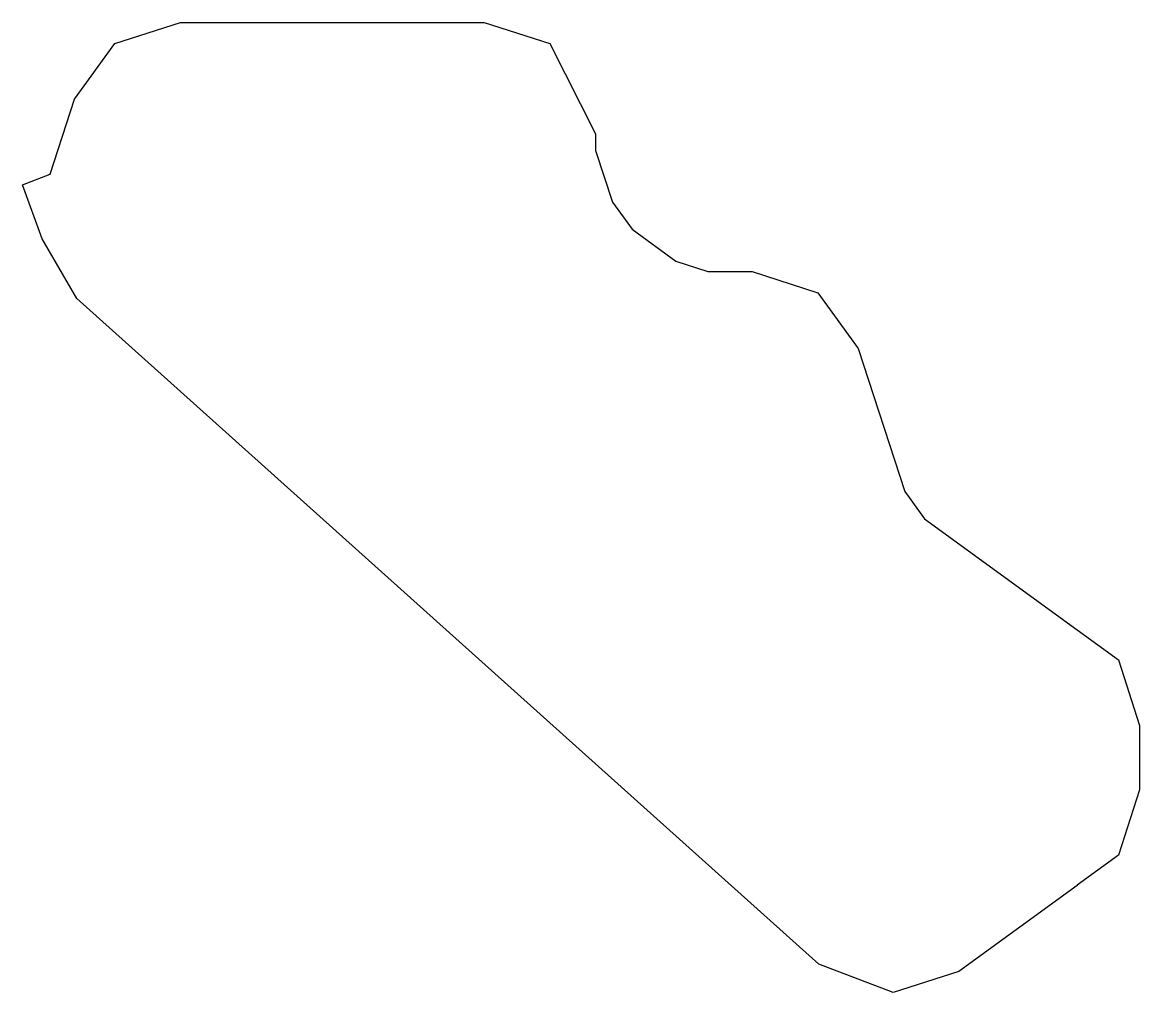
# Model space of a CAD drawing. Header units: millimetres. Extents: x 212 to 262.2, y 1.4 to 45.
import ezdxf

# ---------------------------------------------------------------- set-up
doc = ezdxf.new("R2010")
doc.units = ezdxf.units.MM

msp = doc.modelspace()

# ---------------------------------------------------------------- linework, layer by layer
at = {"flags": 128}
msp.add_lwpolyline([(247.77, 2.722), (214.452, 32.603), (212.901, 35.276), (212.011, 37.702), (213.259, 38.179), (214.353, 41.545), (216.169, 44.045), (219.107, 45), (232.745, 45), (235.684, 44.045), (237.745, 39.999), (237.745, 39.246), (238.497, 36.932), (239.382, 35.713), (241.351, 34.283), (242.783, 33.818), (244.777, 33.818), (247.715, 32.863), (249.532, 30.363), (251.62, 23.936), (252.505, 22.717), (259.365, 17.733), (259.36, 17.729), (261.214, 16.382), (262.169, 13.442), (262.169, 10.549), (261.214, 7.61), (259.36, 6.263), (259.36, 6.261), (254.045, 2.399), (251.106, 1.445)], close=True, dxfattribs=at)

doc.saveas('drawing.dxf')
